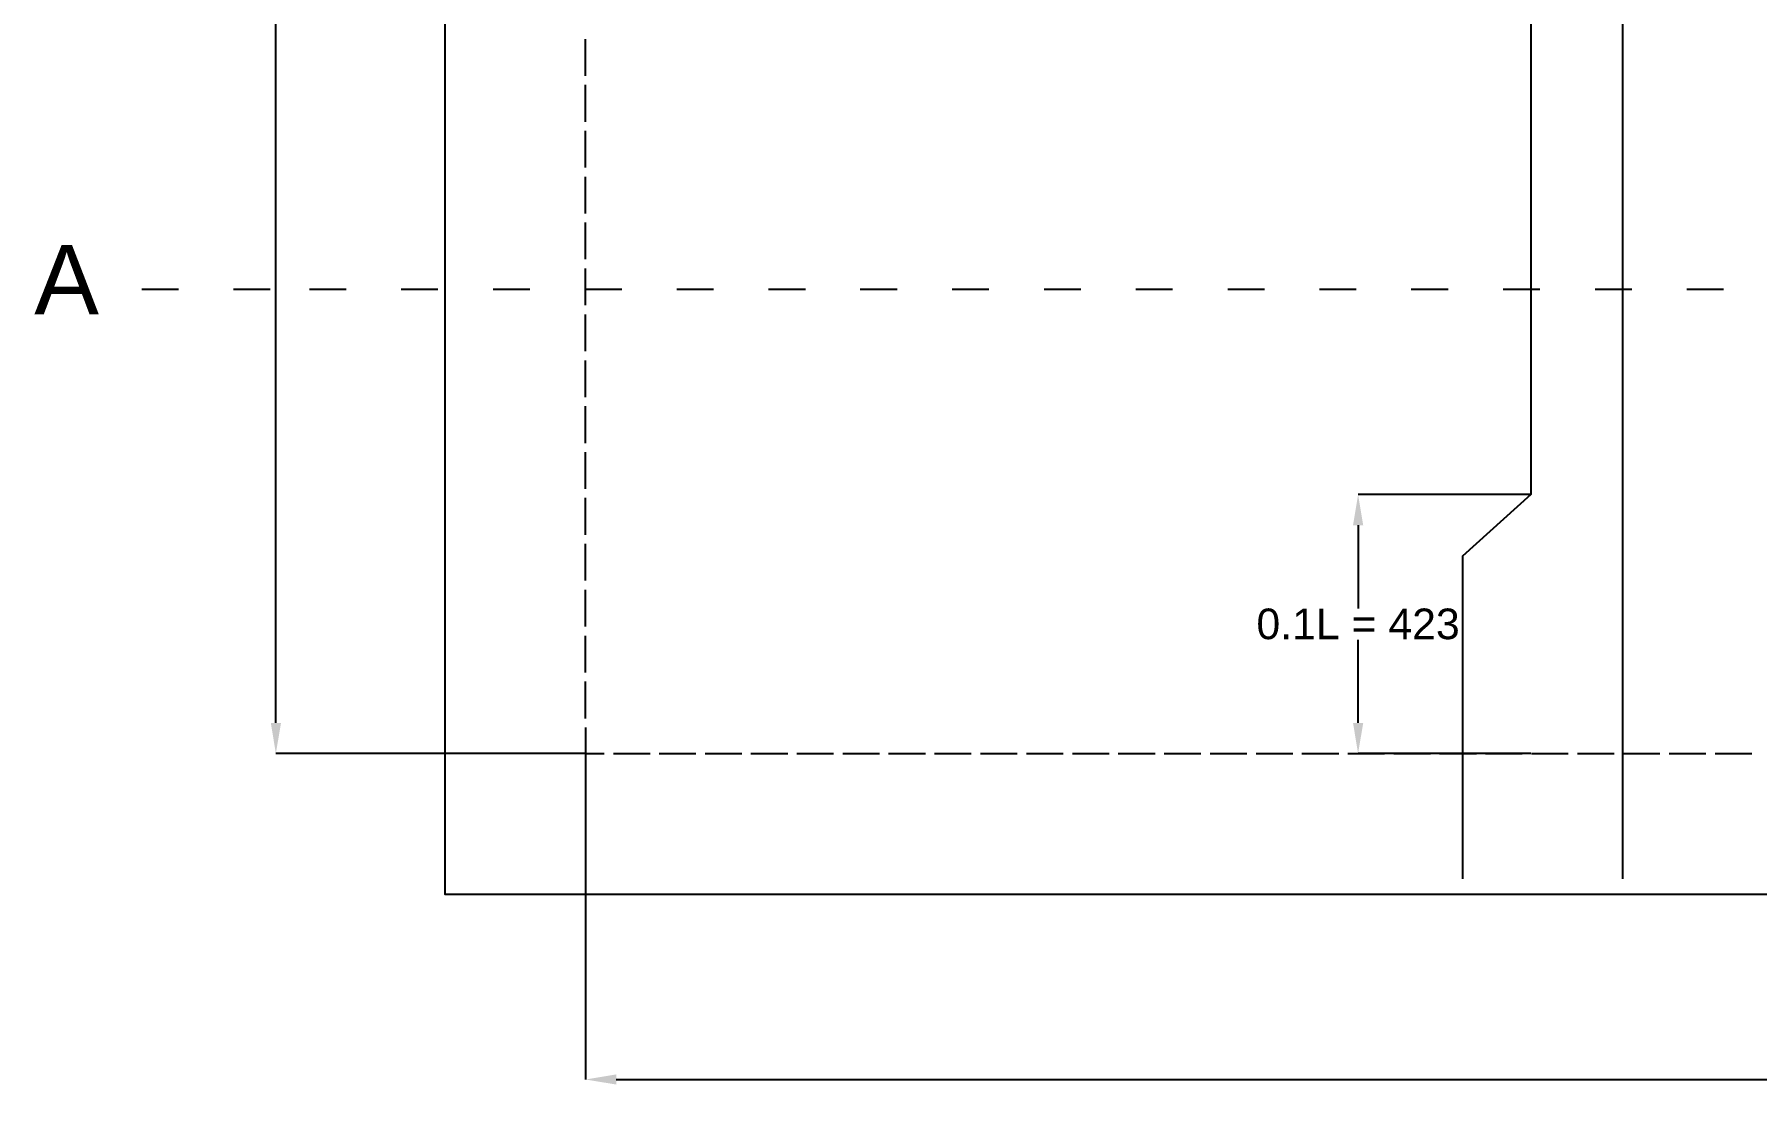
# Model space of a CAD drawing. Header units: inches. Extents: x -2470 to 6710, y 8071 to 14655.
# Drawn here: x -2470 to 343, y 9357 to 11097 of the extents above; entities that cross this region are included whole.
import ezdxf

# ---------------------------------------------------------------- set-up
doc = ezdxf.new("R2010")
doc.units = ezdxf.units.IN
doc.header["$MEASUREMENT"] = 0
doc.layers.add('PDF_0', color=7, linetype='Continuous')
doc.layers.add('PDF_Text', color=7, linetype='Continuous')
doc.styles.add('PDF TimesNewRomanPSMT', font='arial.ttf')
doc.styles.get("Standard").update_dxf_attribs({"font": 'arial.ttf'})
doc.dimstyles.get("Standard").update_dxf_attribs({"dimtxt": 50, "dimasz": 50, "dimexe": 0.18, "dimexo": 0.0625, "dimgap": 0.09, "dimtad": 0, "dimtih": 1, "dimtoh": 1, "dimdec": 4, "dimzin": 0, "dimdsep": 46, "dimtxsty": 'Standard', "dimcen": 0.09, "dimadec": 0, "dimazin": 0, "dimtfac": 1, "dimtdec": 4, "dimtofl": 0, "dimtmove": 0, "dimatfit": 3, "dimfxl": 1, "dimtolj": 1, "dimtzin": 0, "dimarcsym": 0})

# ---------------------------------------------------------------- blocks, each defined once
blk = doc.blocks.new('*D2')
at = {"color": 0, "lineweight": -2, "transparency": 16777216}
for p, q in [((-1569.2, 13922.2), (-2075.4, 13922.2)), ((-2075.2, 13872.2), (-2075.2, 11947.9)), ((-2075.2, 9972.4), (-2075.2, 11896.7)), ((-1569.2, 9922.4), (-2075.4, 9922.4))]:
    blk.add_line(p, q, dxfattribs=at)
at = {"color": 0, "transparency": 16777216}
for points in [[(-2083.5, 13872.2), (-2066.8, 13872.2), (-2075.2, 13922.2)], [(-2083.5, 9972.4), (-2066.8, 9972.4), (-2075.2, 9922.4)]]:
    blk.add_solid(points, dxfattribs=at)
at = {"layer": 'Defpoints', "color": 0, "transparency": 16777216}
for p in [(-1569.2, 13922.2), (-2075.2, 9922.4), (-1569.2, 9922.4)]:
    blk.add_point(p, dxfattribs=at)
at = {"color": 0, "transparency": 16777216, "insert": (-2075.2, 11922.3), "char_height": 50, "attachment_point": 5}
blk.add_mtext('\\A1;4000', dxfattribs=at)
blk = doc.blocks.new('*D3')
at = {"color": 0, "lineweight": -2, "transparency": 16777216}
for p, q in [((-1569.2, 9922.3), (-1569.2, 9389.5)), ((4430.5, 9922.3), (4430.5, 9389.5)), ((-1519.2, 9389.7), (1355.9, 9389.7)), ((4380.5, 9389.7), (1505.5, 9389.7))]:
    blk.add_line(p, q, dxfattribs=at)
at = {"color": 0, "transparency": 16777216}
for points in [[(-1519.2, 9398), (-1519.2, 9381.4), (-1569.2, 9389.7)], [(4380.5, 9398), (4380.5, 9381.4), (4430.5, 9389.7)]]:
    blk.add_solid(points, dxfattribs=at)
at = {"layer": 'Defpoints', "color": 0, "transparency": 16777216}
for p in [(-1569.2, 9922.4), (4430.5, 9922.4), (4430.5, 9389.7)]:
    blk.add_point(p, dxfattribs=at)
at = {"color": 0, "transparency": 16777216, "insert": (1430.7, 9389.7), "char_height": 50, "attachment_point": 5}
blk.add_mtext('\\A1;6000', dxfattribs=at)
blk = doc.blocks.new('*D7')
at = {"color": 0, "lineweight": -2, "transparency": 16777216}
for p, q in [((-25.5, 10345.3), (-307.5, 10345.3)), ((-307.4, 10295.3), (-307.4, 10159.5)), ((-307.4, 9972.4), (-307.4, 10108.2)), ((-25.5, 9922.4), (-307.5, 9922.4))]:
    blk.add_line(p, q, dxfattribs=at)
at = {"color": 0, "transparency": 16777216}
for points in [[(-315.7, 10295.3), (-299, 10295.3), (-307.4, 10345.3)], [(-315.7, 9972.4), (-299, 9972.4), (-307.4, 9922.4)]]:
    blk.add_solid(points, dxfattribs=at)
at = {"layer": 'Defpoints', "color": 0, "transparency": 16777216}
for p in [(-25.5, 10345.3), (-307.4, 9922.4), (-25.5, 9922.4)]:
    blk.add_point(p, dxfattribs=at)
at = {"color": 0, "transparency": 16777216, "insert": (-307.4, 10133.8), "char_height": 50, "attachment_point": 5}
blk.add_mtext('\\A1;0.1L = 423', dxfattribs=at)

msp = doc.modelspace()

# ---------------------------------------------------------------- linework, layer by layer
at = {"layer": 'PDF_0', "lineweight": 25}
msp.add_lwpolyline([(4660.48646, 9692.39939), (4660.48646, 14152.14727), (-1799.15605, 14152.14727), (-1799.15605, 9692.39939)], close=True, dxfattribs=at)
for points in [[(-25.47058, 14127.12717), (-25.47058, 10345.32128), (-136.86146, 10244.89813), (-136.86146, 9717.41949)], [(18.40028, 14127.12717), (18.40028, 13605.13239), (124.65004, 13499.22538), (124.65004, 9717.41949)], [(-1569.17674, 11029.77537), (-1569.17674, 11089.75507)], [(-1569.17674, 10954.71506), (-1569.17674, 11014.69476)], [(-1569.17674, 10879.65474), (-1569.17674, 10939.63444)], [(-1569.17674, 10804.59443), (-1569.17674, 10864.57413)], [(-1569.17674, 10729.87686), (-1569.17674, 10789.85656)], [(-1569.17674, 10654.81655), (-1569.17674, 10714.79625)], [(-2294.07971, 10680.86487), (-2234.1, 10680.86487)], [(-2144.30182, 10680.86487), (-2084.32212, 10680.86487)], [(-2020.2241, 10680.86487), (-1960.24439, 10680.86487)], [(-1870.44621, 10680.86487), (-1810.46651, 10680.86487)], [(-1720.32559, 10680.86487), (-1660.34588, 10680.86487)], [(-1570.20496, 10680.86487), (-1510.22526, 10680.86487)], [(-1420.42708, 10680.86487), (-1360.44738, 10680.86487)], [(-1270.30645, 10680.86487), (-1210.32675, 10680.86487)], [(-1120.52857, 10680.86487), (-1060.20613, 10680.86487)], [(-970.40794, 10680.86487), (-910.42824, 10680.86487)], [(-820.28732, 10680.86487), (-760.30762, 10680.86487)], [(-670.50943, 10680.86487), (-610.52973, 10680.86487)], [(-520.38881, 10680.86487), (-460.40911, 10680.86487)], [(-370.26818, 10680.86487), (-310.28848, 10680.86487)], [(-220.4903, 10680.86487), (-160.5106, 10680.86487)], [(-70.36967, 10680.86487), (-10.38997, 10680.86487)], [(79.75095, 10680.86487), (139.73065, 10680.86487)], [(229.52883, 10680.86487), (289.50854, 10680.86487)], [(-1569.17674, 10579.75623), (-1569.17674, 10639.73594)], [(-1569.17674, 10504.69592), (-1569.17674, 10564.67562)], [(-1569.17674, 10429.63561), (-1569.17674, 10489.61531)], [(-1569.17674, 10354.91804), (-1569.17674, 10414.89774)], [(-1569.17674, 10279.85772), (-1569.17674, 10339.83743)], [(-1569.17674, 10204.79741), (-1569.17674, 10264.77711)], [(-1569.17674, 10129.7371), (-1569.17674, 10189.7168)], [(-1569.17674, 10054.67679), (-1569.17674, 10114.65649)], [(-1569.17674, 9979.61647), (-1569.17674, 10039.93892)], [(-1569.17674, 9964.8786), (-1569.17674, 9922.3787), (-1539.01552, 9922.3787)], [(-1523.93491, 9922.3787), (-1463.9552, 9922.3787)], [(-1449.21733, 9922.3787), (-1389.23763, 9922.3787)], [(-1374.15702, 9922.3787), (-1314.17732, 9922.3787)], [(-1299.09671, 9922.3787), (-1239.11701, 9922.3787)], [(-1224.0364, 9922.3787), (-1164.0567, 9922.3787)], [(-1148.97608, 9922.3787), (-1088.99638, 9922.3787)], [(-1074.25851, 9922.3787), (-1014.27881, 9922.3787)], [(-999.1982, 9922.3787), (-939.2185, 9922.3787)], [(-924.13789, 9922.3787), (-864.15819, 9922.3787)], [(-849.07758, 9922.3787), (-789.09787, 9922.3787)], [(-774.01726, 9922.3787), (-714.03756, 9922.3787)], [(-699.29969, 9922.3787), (-638.97725, 9922.3787)], [(-624.23938, 9922.3787), (-564.25968, 9922.3787)], [(-549.17907, 9922.3787), (-489.19936, 9922.3787)], [(-474.11875, 9922.3787), (-414.13905, 9922.3787)], [(-399.05844, 9922.3787), (-339.07874, 9922.3787)], [(-323.99813, 9922.3787), (-264.01843, 9922.3787)], [(-137.54694, 9922.3787), (-277.72807, 9922.3787)], [(-249.28056, 9922.3787), (-189.30086, 9922.3787)], [(-174.22024, 9922.3787), (-114.24054, 9922.3787)], [(-99.15993, 9922.3787), (-39.18023, 9922.3787)], [(-24.09962, 9922.3787), (35.88008, 9922.3787)], [(50.96069, 9922.3787), (110.9404, 9922.3787)], [(125.67826, 9922.3787), (185.65797, 9922.3787)], [(200.73858, 9922.3787), (260.71828, 9922.3787)], [(275.79889, 9922.3787), (335.77859, 9922.3787)]]:
    msp.add_lwpolyline(points, dxfattribs=at)

# ---------------------------------------------------------------- texts
at = {"layer": 'PDF_Text', "insert": (-2469.88968, 10696.76099), "char_height": 113.4196, "attachment_point": 4, "style": 'PDF TimesNewRomanPSMT'}
msp.add_mtext('A', dxfattribs=at)

# ---------------------------------------------------------------- dimensions: what is measured, and where the dimension line sits
for base, p1, p2, text, picture, middle in [((-2075.18201, 9922.3787), (-1569.17674, 13922.16796), (-1569.17674, 9922.3787), '4000', '*D2', (-2075.18201, 11922.27333)), ((-307.35306, 9922.3787), (-25.47058, 10345.32128), (-25.47058, 9922.3787), '0.1L = 423', '*D7', (-307.35306, 10133.84999))]:
    dim = msp.add_linear_dim(base=base, p1=p1, p2=p2, angle=90, text=text, dimstyle='Standard')
    dim.commit()
    dim.dimension.update_dxf_attribs({"geometry": picture, "text_midpoint": middle})
dim = msp.add_linear_dim(base=(4430.50715, 9389.69006), p1=(-1569.17674, 9922.3787), p2=(4430.50715, 9922.3787), text='6000', dimstyle='Standard')
dim.commit()
dim.dimension.update_dxf_attribs({"geometry": '*D3', "text_midpoint": (1430.66521, 9389.69006)})

doc.saveas('drawing.dxf')
